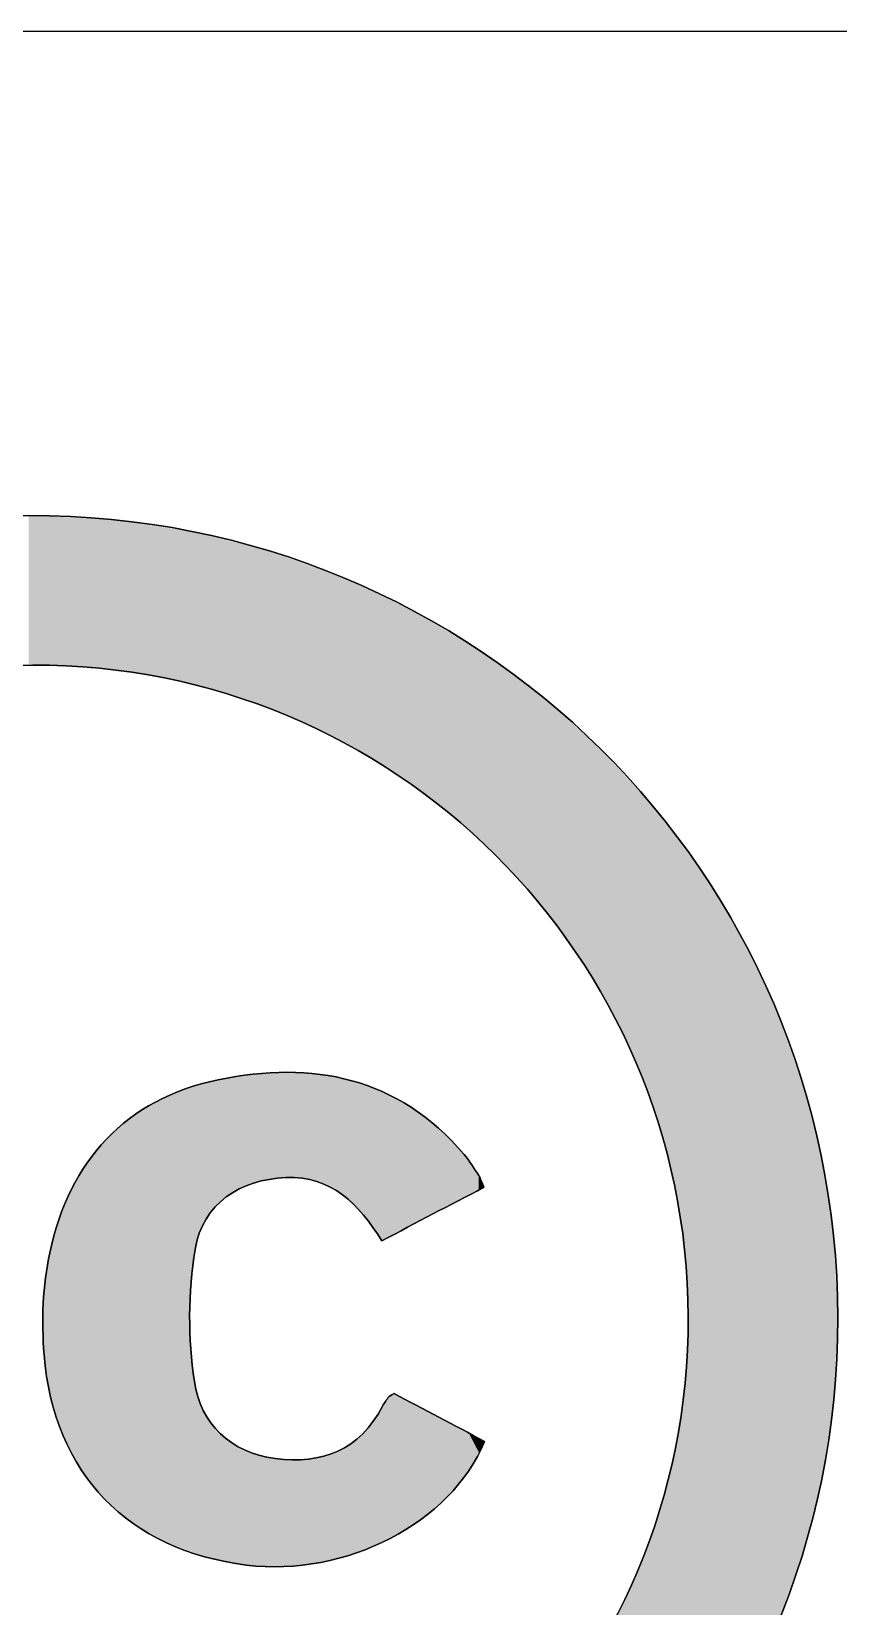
# Model space of a CAD drawing. Extents: x -255 to 680, y -360 to 140.
# Drawn here: x 64.12 to 74.63, y -325.98 to -305.47 of the extents above; entities that cross this region are included whole.
import ezdxf

# ---------------------------------------------------------------- set-up
doc = ezdxf.new("R2010")
doc.units = 0
doc.layers.add('CALQUE_1', color=7, linetype='CONTINUOUS')

# ---------------------------------------------------------------- blocks, each defined once
blk = doc.blocks.new('*U25')
at = {"layer": 'CALQUE_1', "color": 7}
for points in [[(64.087, -313.728), (64.087, -311.777), (64.139, -313.726)], [(64.139, -313.726), (64.087, -311.777), (64.139, -311.779)], [(64.139, -313.726), (64.139, -311.779), (64.178, -313.727)], [(64.178, -313.727), (64.139, -311.779), (64.178, -311.781)], [(64.178, -313.727), (64.178, -311.781), (64.219, -313.729)], [(64.219, -313.729), (64.178, -311.781), (64.219, -311.783)], [(64.219, -313.729), (64.219, -311.783), (65.008, -313.766)], [(65.008, -313.766), (64.219, -311.783), (65.008, -311.821)], [(65.008, -313.766), (65.008, -311.821), (65.084, -313.778)], [(65.084, -313.778), (65.008, -311.821), (65.084, -311.824)], [(65.084, -313.778), (65.084, -311.824), (65.165, -313.79)], [(65.165, -313.79), (65.084, -311.824), (65.165, -311.828)], [(65.165, -313.79), (65.165, -311.828), (65.247, -313.802)], [(65.247, -313.802), (65.165, -311.828), (65.247, -311.84)], [(65.247, -313.802), (65.247, -311.84), (65.853, -313.892)], [(65.853, -313.892), (65.247, -311.84), (65.853, -311.931)], [(65.853, -313.892), (65.853, -311.931), (65.923, -313.91)], [(65.923, -313.91), (65.853, -311.931), (65.923, -311.941)], [(65.923, -313.91), (65.923, -311.941), (66.211, -313.983)], [(66.211, -313.983), (65.923, -311.941), (66.211, -311.984)], [(66.211, -313.983), (66.211, -311.984), (66.284, -314.002)], [(66.284, -314.002), (66.211, -311.984), (66.284, -312.002)], [(66.284, -314.002), (66.284, -312.002), (66.668, -314.099)], [(66.668, -314.099), (66.284, -312.002), (66.668, -312.099)], [(66.668, -314.099), (66.668, -312.099), (66.734, -314.123)], [(66.734, -314.123), (66.668, -312.099), (66.734, -312.116)], [(66.734, -314.123), (66.734, -312.116), (67.22, -314.299)], [(67.22, -314.299), (66.734, -312.116), (67.22, -312.239)], [(67.22, -314.299), (67.22, -312.239), (67.286, -314.323)], [(67.286, -314.323), (67.22, -312.239), (67.286, -312.262)], [(67.286, -314.323), (67.286, -312.262), (67.45, -314.382)], [(67.45, -314.382), (67.286, -312.262), (67.45, -312.321)], [(67.45, -314.382), (67.45, -312.321), (67.511, -314.412)], [(67.511, -314.412), (67.45, -312.321), (67.511, -312.344)], [(67.511, -314.412), (67.511, -312.344), (68.188, -314.735)], [(68.188, -314.735), (67.511, -312.344), (68.188, -312.587)], [(68.188, -314.735), (68.188, -312.587), (68.194, -314.738)], [(68.194, -314.738), (68.188, -312.587), (68.194, -312.591)], [(68.194, -314.738), (68.194, -312.591), (68.245, -314.769)], [(68.245, -314.769), (68.194, -312.591), (68.245, -312.615)], [(68.245, -314.769), (68.245, -312.615), (68.251, -314.772)], [(68.251, -314.772), (68.245, -312.615), (68.251, -312.618)], [(68.251, -314.772), (68.251, -312.618), (68.896, -315.162)], [(68.896, -315.162), (68.251, -312.618), (68.896, -312.925)], [(68.896, -315.162), (68.896, -312.925), (68.949, -315.201)], [(68.949, -315.201), (68.896, -312.925), (68.949, -312.95)], [(68.949, -315.201), (68.949, -312.95), (69.108, -315.319)], [(69.108, -315.319), (68.949, -312.95), (69.108, -313.025)], [(69.108, -315.319), (69.108, -313.025), (69.159, -315.357)], [(69.159, -315.357), (69.108, -313.025), (69.159, -313.056)], [(69.159, -315.357), (69.159, -313.056), (69.552, -315.65)], [(69.552, -315.65), (69.159, -313.056), (69.552, -313.292)], [(69.552, -315.65), (69.552, -313.292), (69.601, -315.693)], [(69.601, -315.693), (69.552, -313.292), (69.601, -313.322)], [(69.601, -315.693), (69.601, -313.322), (69.975, -316.032)], [(69.975, -316.032), (69.601, -313.322), (69.975, -313.547)], [(69.975, -316.032), (69.975, -313.547), (70.02, -316.072)], [(70.02, -316.072), (69.975, -313.547), (70.02, -313.58)], [(70.02, -316.072), (70.02, -313.58), (70.158, -316.197)], [(70.158, -316.197), (70.02, -313.58), (70.158, -313.682)], [(70.158, -316.197), (70.158, -313.682), (70.202, -316.245)], [(70.202, -316.245), (70.158, -313.682), (70.202, -313.715)], [(70.202, -316.245), (70.202, -313.715), (70.709, -316.8)], [(70.709, -316.8), (70.202, -313.715), (70.709, -314.09)], [(70.709, -316.8), (70.709, -314.09), (70.748, -316.852)], [(70.748, -316.852), (70.709, -314.09), (70.748, -314.119)], [(70.748, -316.852), (70.748, -314.119), (70.785, -316.901)], [(70.785, -316.901), (70.748, -314.119), (70.785, -314.146)], [(70.785, -316.901), (70.785, -314.146), (70.824, -316.952)], [(70.824, -316.952), (70.785, -314.146), (70.824, -314.181)], [(70.824, -316.952), (70.824, -314.181), (71.2, -317.453)], [(71.2, -317.453), (70.824, -314.181), (71.2, -314.521)], [(71.2, -317.453), (71.2, -314.521), (71.235, -317.511)], [(71.235, -317.511), (71.2, -314.521), (71.235, -314.552)], [(71.235, -317.511), (71.235, -314.552), (71.532, -317.996)], [(71.532, -317.996), (71.235, -314.552), (71.532, -314.82)], [(71.532, -317.996), (71.532, -314.82), (71.565, -318.05)], [(71.565, -318.05), (71.532, -314.82), (71.565, -314.856)], [(71.565, -318.05), (71.565, -314.856), (71.629, -318.154)], [(71.629, -318.154), (71.565, -314.856), (71.629, -314.925)], [(71.629, -318.154), (71.629, -314.925), (71.659, -318.216)], [(71.659, -318.216), (71.629, -314.925), (71.659, -314.958)], [(71.659, -318.216), (71.659, -314.958), (71.989, -318.898)], [(71.989, -318.898), (71.659, -314.958), (71.989, -315.319)], [(71.989, -318.898), (71.989, -315.319), (72.014, -318.965)], [(72.014, -318.965), (71.989, -315.319), (72.014, -315.346)], [(72.014, -318.965), (72.014, -315.346), (72.211, -319.496)], [(72.211, -319.496), (72.014, -315.346), (72.211, -315.561)], [(72.211, -319.496), (72.211, -315.561), (72.239, -319.572)], [(72.239, -319.572), (72.211, -315.561), (72.239, -315.598)], [(72.239, -319.572), (72.239, -315.598), (72.278, -319.679)], [(72.278, -319.679), (72.239, -315.598), (72.278, -315.651)], [(72.278, -319.679), (72.278, -315.651), (72.297, -319.753)], [(72.297, -319.753), (72.278, -315.651), (72.297, -315.676)], [(72.297, -319.753), (72.297, -315.676), (72.491, -320.495)], [(72.491, -320.495), (72.297, -315.676), (72.491, -315.933)], [(72.491, -320.495), (72.491, -315.933), (72.504, -320.581)], [(72.504, -320.581), (72.491, -315.933), (72.504, -315.951)], [(72.504, -320.581), (72.504, -315.951), (72.623, -321.341)], [(72.623, -321.341), (72.504, -315.951), (72.623, -316.109)], [(72.623, -321.341), (72.623, -316.109), (72.63, -321.468)], [(72.63, -321.468), (72.623, -316.109), (72.63, -316.118)], [(72.63, -321.468), (72.63, -316.118), (72.67, -322.212)], [(72.67, -322.212), (72.63, -316.118), (72.67, -316.172)], [(72.67, -328.293), (72.67, -316.172), (72.816, -328.097)], [(72.816, -328.097), (72.67, -316.172), (72.816, -316.365)], [(72.816, -328.097), (72.816, -316.365), (72.839, -328.066)], [(72.839, -328.066), (72.816, -316.365), (72.839, -316.404)], [(72.839, -328.066), (72.839, -316.404), (73.343, -327.235)], [(73.343, -327.235), (72.839, -316.404), (73.343, -317.228)], [(73.343, -327.235), (73.343, -317.228), (73.362, -327.204)], [(73.362, -327.204), (73.343, -317.228), (73.362, -317.267)], [(73.362, -327.204), (73.362, -317.267), (73.786, -326.321)], [(73.786, -326.321), (73.362, -317.267), (73.786, -318.142)], [(73.786, -326.321), (73.786, -318.142), (73.8, -326.29)], [(73.8, -326.29), (73.786, -318.142), (73.8, -318.182)], [(73.8, -326.29), (73.8, -318.182), (74.14, -325.36)], [(74.14, -325.36), (73.8, -318.182), (74.14, -319.105)], [(74.14, -325.36), (74.14, -319.105), (74.151, -325.33)], [(74.151, -325.33), (74.14, -319.105), (74.151, -319.146)], [(74.151, -325.33), (74.151, -319.146), (74.4, -324.357)], [(74.4, -324.357), (74.151, -319.146), (74.4, -320.109)], [(74.4, -324.357), (74.4, -320.109), (74.407, -324.329)], [(74.407, -324.329), (74.4, -320.109), (74.407, -320.155)], [(74.407, -324.329), (74.407, -320.155), (74.56, -323.315)], [(74.56, -323.315), (74.407, -320.155), (74.56, -321.151)], [(74.56, -323.315), (74.56, -321.151), (74.563, -323.292)], [(74.563, -323.292), (74.56, -321.151), (74.563, -321.218)], [(74.563, -323.292), (74.563, -321.218), (74.616, -322.225)], [(72.67, -328.293), (72.63, -323.078), (72.67, -322.212)], [(72.623, -328.356), (72.504, -323.921), (72.623, -323.125)], [(72.63, -328.347), (72.623, -323.125), (72.63, -323.078)], [(72.623, -328.356), (72.623, -323.125), (72.63, -328.347)], [(72.63, -328.347), (72.63, -323.078), (72.67, -328.293)], [(72.491, -328.533), (72.297, -324.735), (72.491, -323.973)], [(72.504, -328.515), (72.491, -323.973), (72.504, -323.921)], [(72.491, -328.533), (72.491, -323.973), (72.504, -328.515)], [(72.504, -328.515), (72.504, -323.921), (72.623, -328.356)], [(72.278, -328.818), (72.239, -324.897), (72.278, -324.788)], [(72.297, -328.793), (72.278, -324.788), (72.297, -324.735)], [(72.278, -328.818), (72.278, -324.788), (72.297, -328.793)], [(72.297, -328.793), (72.297, -324.735), (72.491, -328.533)], [(72.211, -328.902), (72.014, -325.516), (72.211, -324.974)], [(72.239, -328.871), (72.211, -324.974), (72.239, -324.897)], [(72.211, -328.902), (72.211, -324.974), (72.239, -328.871)], [(72.239, -328.871), (72.239, -324.897), (72.278, -328.818)], [(71.989, -329.146), (71.659, -326.26), (71.989, -325.568)], [(72.014, -329.119), (71.989, -325.568), (72.014, -325.516)], [(71.989, -329.146), (71.989, -325.568), (72.014, -329.119)], [(72.014, -329.119), (72.014, -325.516), (72.211, -328.902)]]:
    blk.add_solid(points, dxfattribs=at)
blk = doc.blocks.new('*U32')
at = {"layer": 'CALQUE_1', "color": 7}
for points in [[(66.513, -320.782), (66.456, -319.152), (66.513, -319.136)], [(66.554, -320.745), (66.513, -319.136), (66.554, -319.125)], [(66.513, -320.782), (66.513, -319.136), (66.554, -320.745)], [(66.578, -320.723), (66.554, -319.125), (66.578, -319.121)], [(66.554, -320.745), (66.554, -319.125), (66.578, -320.723)], [(66.657, -320.651), (66.578, -319.121), (66.657, -319.108)], [(66.578, -320.723), (66.578, -319.121), (66.657, -320.651)], [(66.724, -320.61), (66.657, -319.108), (66.724, -319.097)], [(66.657, -320.651), (66.657, -319.108), (66.724, -320.61)], [(66.825, -320.548), (66.724, -319.097), (66.825, -319.081)], [(66.724, -320.61), (66.724, -319.097), (66.825, -320.548)], [(66.893, -320.52), (66.825, -319.081), (66.893, -319.07)], [(66.825, -320.548), (66.825, -319.081), (66.893, -320.52)], [(66.923, -320.508), (66.893, -319.07), (66.923, -319.066)], [(66.893, -320.52), (66.893, -319.07), (66.923, -320.508)], [(67.008, -320.473), (66.923, -319.066), (67.008, -319.052)], [(66.923, -320.508), (66.923, -319.066), (67.008, -320.473)], [(67.008, -320.473), (67.008, -319.052), (67.012, -320.472)], [(67.012, -320.472), (67.008, -319.052), (67.012, -319.052)], [(67.084, -320.454), (67.012, -319.052), (67.084, -319.048)], [(67.012, -320.472), (67.012, -319.052), (67.084, -320.454)], [(67.215, -320.422), (67.084, -319.048), (67.215, -319.041)], [(67.084, -320.454), (67.084, -319.048), (67.215, -320.422)], [(67.295, -320.414), (67.215, -319.041), (67.295, -319.036)], [(67.215, -320.422), (67.215, -319.041), (67.295, -320.414)], [(67.407, -320.402), (67.295, -319.036), (67.407, -319.03)], [(67.295, -320.414), (67.295, -319.036), (67.407, -320.402)], [(67.432, -320.4), (67.407, -319.03), (67.432, -319.029)], [(67.407, -320.402), (67.407, -319.03), (67.432, -320.4)], [(67.45, -320.401), (67.432, -319.029), (67.45, -319.028)], [(67.432, -320.4), (67.432, -319.029), (67.45, -320.401)], [(67.45, -320.401), (67.45, -319.028), (67.518, -320.403)], [(67.518, -320.403), (67.45, -319.028), (67.518, -319.032)], [(67.518, -320.403), (67.518, -319.032), (67.645, -320.408)], [(67.645, -320.408), (67.518, -319.032), (67.645, -319.04)], [(67.645, -320.408), (67.645, -319.04), (67.729, -320.427)], [(67.729, -320.427), (67.645, -319.04), (67.729, -319.045)], [(67.729, -320.427), (67.729, -319.045), (67.838, -320.451)], [(67.838, -320.451), (67.729, -319.045), (67.838, -319.052)], [(67.838, -320.451), (67.838, -319.052), (67.878, -320.467)], [(67.878, -320.467), (67.838, -319.052), (67.878, -319.055)], [(67.878, -320.467), (67.878, -319.055), (67.888, -320.471)], [(67.888, -320.471), (67.878, -319.055), (67.888, -319.057)], [(67.888, -320.471), (67.888, -319.057), (67.927, -320.487)], [(67.927, -320.487), (67.888, -319.057), (67.927, -319.064)], [(67.927, -320.487), (67.927, -319.064), (68.012, -320.523)], [(68.012, -320.523), (67.927, -319.064), (68.012, -319.081)], [(68.012, -320.523), (68.012, -319.081), (68.111, -320.585)], [(68.111, -320.585), (68.012, -319.081), (68.111, -319.101)], [(68.111, -320.585), (68.111, -319.101), (68.169, -320.622)], [(68.169, -320.622), (68.111, -319.101), (68.169, -319.113)], [(68.169, -320.622), (68.169, -319.113), (68.28, -320.729)], [(68.28, -320.729), (68.169, -319.113), (68.28, -319.135)], [(68.28, -320.729), (68.28, -319.135), (68.291, -320.74)], [(68.291, -320.74), (68.28, -319.135), (68.291, -319.137)], [(68.291, -320.74), (68.291, -319.137), (68.353, -320.799)], [(68.353, -320.799), (68.291, -319.137), (68.353, -319.159)], [(66.122, -325.243), (65.881, -319.351), (66.122, -319.245)], [(66.181, -325.265), (66.122, -319.245), (66.181, -319.228)], [(66.122, -325.243), (66.122, -319.245), (66.181, -325.265)], [(66.196, -321.858), (66.181, -319.228), (66.196, -319.224)], [(66.181, -322.194), (66.181, -319.228), (66.196, -321.858)], [(66.2, -321.761), (66.196, -319.224), (66.2, -319.223)], [(66.196, -321.858), (66.196, -319.224), (66.2, -321.761)], [(66.243, -321.414), (66.2, -319.223), (66.243, -319.211)], [(66.2, -321.761), (66.2, -319.223), (66.243, -321.414)], [(66.252, -321.336), (66.243, -319.211), (66.252, -319.209)], [(66.243, -321.414), (66.243, -319.211), (66.252, -321.336)], [(66.287, -321.201), (66.252, -319.209), (66.287, -319.199)], [(66.252, -321.336), (66.252, -319.209), (66.287, -321.201)], [(66.307, -321.124), (66.287, -319.199), (66.307, -319.193)], [(66.287, -321.201), (66.287, -319.199), (66.307, -321.124)], [(66.358, -321.016), (66.307, -319.193), (66.358, -319.179)], [(66.307, -321.124), (66.307, -319.193), (66.358, -321.016)], [(66.374, -320.984), (66.358, -319.179), (66.374, -319.175)], [(66.358, -321.016), (66.358, -319.179), (66.374, -320.984)], [(66.395, -320.94), (66.374, -319.175), (66.395, -319.169)], [(66.374, -320.984), (66.374, -319.175), (66.395, -320.94)], [(66.456, -320.858), (66.395, -319.169), (66.456, -319.152)], [(66.395, -320.94), (66.395, -319.169), (66.456, -320.858)], [(66.456, -320.858), (66.456, -319.152), (66.513, -320.782)], [(68.353, -320.799), (68.353, -319.159), (68.434, -320.877)], [(68.434, -320.877), (68.353, -319.159), (68.434, -319.188)], [(68.434, -320.877), (68.434, -319.188), (68.444, -320.887)], [(68.444, -320.887), (68.434, -319.188), (68.444, -319.192)], [(68.444, -320.887), (68.444, -319.192), (68.571, -321.065)], [(68.571, -321.065), (68.444, -319.192), (68.571, -319.238)], [(68.571, -321.065), (68.571, -319.238), (68.683, -321.222)], [(68.683, -321.222), (68.571, -319.238), (68.683, -319.278)], [(68.683, -321.222), (68.683, -319.278), (68.687, -321.22)], [(68.687, -321.22), (68.683, -319.278), (68.687, -319.279)], [(68.687, -321.22), (68.687, -319.279), (68.691, -321.218)], [(68.691, -321.218), (68.687, -319.279), (68.691, -319.281)], [(68.691, -321.218), (68.691, -319.281), (68.773, -321.175)], [(68.773, -321.175), (68.691, -319.281), (68.773, -319.326)], [(68.773, -321.175), (68.773, -319.326), (68.789, -321.166)], [(68.789, -321.166), (68.773, -319.326), (68.789, -319.335)], [(68.789, -321.166), (68.789, -319.335), (68.792, -321.165)], [(68.792, -321.165), (68.789, -319.335), (68.792, -319.336)], [(68.792, -321.165), (68.792, -319.336), (68.843, -321.138)], [(68.843, -321.138), (68.792, -319.336), (68.843, -319.364)], [(65.736, -325.071), (65.447, -319.6), (65.736, -319.415)], [(65.881, -325.155), (65.736, -319.415), (65.881, -319.351)], [(65.736, -325.071), (65.736, -319.415), (65.881, -325.155)], [(65.881, -325.155), (65.881, -319.351), (66.122, -325.243)], [(68.843, -321.138), (68.843, -319.364), (69.064, -321.022)], [(69.064, -321.022), (68.843, -319.364), (69.064, -319.484)], [(69.064, -321.022), (69.064, -319.484), (69.186, -320.958)], [(69.186, -320.958), (69.064, -319.484), (69.186, -319.577)], [(65.395, -324.859), (65.099, -319.898), (65.395, -319.634)], [(65.447, -324.903), (65.395, -319.634), (65.447, -319.6)], [(65.395, -324.859), (65.395, -319.634), (65.447, -324.903)], [(65.447, -324.903), (65.447, -319.6), (65.736, -325.071)], [(69.186, -320.958), (69.186, -319.577), (69.42, -320.835)], [(69.42, -320.835), (69.186, -319.577), (69.42, -319.756)], [(69.42, -320.835), (69.42, -319.756), (69.532, -320.777)], [(69.532, -320.777), (69.42, -319.756), (69.532, -319.87)], [(65.075, -324.585), (64.848, -320.207), (65.075, -319.927)], [(65.099, -324.606), (65.075, -319.927), (65.099, -319.898)], [(65.075, -324.585), (65.075, -319.927), (65.099, -324.606)], [(65.099, -324.606), (65.099, -319.898), (65.395, -324.859)], [(69.532, -320.777), (69.532, -319.87), (69.754, -320.66)], [(69.754, -320.66), (69.532, -319.87), (69.754, -320.098)], [(69.754, -320.66), (69.754, -320.098), (69.814, -320.629)], [(69.814, -320.629), (69.754, -320.098), (69.814, -320.184)], [(64.77, -324.203), (64.641, -320.558), (64.77, -320.339)], [(64.848, -324.301), (64.77, -320.339), (64.848, -320.207)], [(64.77, -324.203), (64.77, -320.339), (64.848, -324.301)], [(64.848, -324.301), (64.848, -320.207), (65.075, -324.585)], [(69.814, -320.629), (69.814, -320.184), (69.944, -320.561)], [(69.944, -320.561), (69.814, -320.184), (69.944, -320.372)], [(69.944, -320.561), (69.944, -320.372), (70.009, -320.526)], [(64.641, -323.962), (64.535, -320.815), (64.641, -320.558)], [(64.641, -323.962), (64.641, -320.558), (64.77, -324.203)], [(64.479, -323.589), (64.373, -321.335), (64.479, -320.949)], [(64.535, -323.761), (64.479, -320.949), (64.535, -320.815)], [(64.479, -323.589), (64.479, -320.949), (64.535, -323.761)], [(64.535, -323.761), (64.535, -320.815), (64.641, -323.962)], [(64.361, -323.183), (64.305, -321.705), (64.361, -321.378)], [(64.373, -323.26), (64.361, -321.378), (64.373, -321.335)], [(64.361, -323.183), (64.361, -321.378), (64.373, -323.26)], [(64.373, -323.26), (64.373, -321.335), (64.479, -323.589)], [(64.305, -322.822), (64.287, -321.912), (64.305, -321.705)], [(64.305, -322.822), (64.305, -321.705), (64.361, -323.183)], [(64.287, -322.705), (64.277, -322.038), (64.287, -321.912)], [(64.287, -322.705), (64.287, -321.912), (64.305, -322.822)], [(66.181, -325.265), (66.181, -322.194), (66.196, -325.27)], [(66.196, -325.27), (66.181, -322.194), (66.196, -322.627)], [(66.196, -325.27), (66.196, -322.627), (66.2, -325.272)], [(66.2, -325.272), (66.196, -322.627), (66.2, -322.665)], [(66.2, -325.272), (66.2, -322.665), (66.243, -325.288)], [(66.243, -325.288), (66.2, -322.665), (66.243, -323.054)], [(66.243, -325.288), (66.243, -323.054), (66.252, -325.291)], [(66.252, -325.291), (66.243, -323.054), (66.252, -323.097)], [(66.252, -325.291), (66.252, -323.097), (66.287, -325.304)], [(66.287, -325.304), (66.252, -323.097), (66.287, -323.251)], [(68.789, -325.099), (68.773, -323.254), (68.789, -323.242)], [(68.792, -325.098), (68.789, -323.242), (68.792, -323.241)], [(68.789, -325.099), (68.789, -323.242), (68.792, -325.098)], [(68.843, -325.066), (68.792, -323.241), (68.843, -323.213)], [(68.792, -325.098), (68.792, -323.241), (68.843, -325.066)], [(68.843, -325.066), (68.843, -323.213), (69.064, -324.93)], [(69.064, -324.93), (68.843, -323.213), (69.064, -323.33)], [(66.287, -325.304), (66.287, -323.251), (66.307, -325.311)], [(66.307, -325.311), (66.287, -323.251), (66.307, -323.302)], [(66.307, -325.311), (66.307, -323.302), (66.358, -325.33)], [(66.358, -325.33), (66.307, -323.302), (66.358, -323.431)], [(66.358, -325.33), (66.358, -323.431), (66.374, -325.336)], [(66.374, -325.336), (66.358, -323.431), (66.374, -323.457)], [(68.683, -325.145), (68.571, -323.573), (68.683, -323.389)], [(68.687, -325.143), (68.683, -323.389), (68.687, -323.382)], [(68.683, -325.145), (68.683, -323.389), (68.687, -325.143)], [(68.691, -325.141), (68.687, -323.382), (68.691, -323.376)], [(68.687, -325.143), (68.687, -323.382), (68.691, -325.141)], [(68.773, -325.106), (68.691, -323.376), (68.773, -323.254)], [(68.691, -325.141), (68.691, -323.376), (68.773, -325.106)], [(68.773, -325.106), (68.773, -323.254), (68.789, -325.099)], [(69.064, -324.93), (69.064, -323.33), (69.186, -324.855)], [(69.186, -324.855), (69.064, -323.33), (69.186, -323.395)], [(69.186, -324.855), (69.186, -323.395), (69.42, -324.654)], [(69.42, -324.654), (69.186, -323.395), (69.42, -323.518)], [(66.374, -325.336), (66.374, -323.457), (66.395, -325.34)], [(66.395, -325.34), (66.374, -323.457), (66.395, -323.491)], [(66.395, -325.34), (66.395, -323.491), (66.456, -325.352)], [(66.456, -325.352), (66.395, -323.491), (66.456, -323.592)], [(66.456, -325.352), (66.456, -323.592), (66.513, -325.364)], [(66.513, -325.364), (66.456, -323.592), (66.513, -323.657)], [(68.571, -325.193), (68.444, -323.723), (68.571, -323.573)], [(68.571, -325.193), (68.571, -323.573), (68.683, -325.145)], [(69.42, -324.654), (69.42, -323.518), (69.532, -324.558)], [(69.532, -324.558), (69.42, -323.518), (69.532, -323.577)], [(69.532, -324.558), (69.532, -323.577), (69.754, -324.289)], [(69.754, -324.289), (69.532, -323.577), (69.754, -323.694)], [(66.513, -325.364), (66.513, -323.657), (66.554, -325.372)], [(66.554, -325.372), (66.513, -323.657), (66.554, -323.705)], [(66.554, -325.372), (66.554, -323.705), (66.578, -325.376)], [(66.578, -325.376), (66.554, -323.705), (66.578, -323.732)], [(66.578, -325.376), (66.578, -323.732), (66.657, -325.392)], [(66.657, -325.392), (66.578, -323.732), (66.657, -323.796)], [(66.657, -325.392), (66.657, -323.796), (66.724, -325.405)], [(66.724, -325.405), (66.657, -323.796), (66.724, -323.85)], [(66.724, -325.405), (66.724, -323.85), (66.825, -325.425)], [(66.825, -325.425), (66.724, -323.85), (66.825, -323.906)], [(68.291, -325.303), (68.28, -323.864), (68.291, -323.855)], [(68.353, -325.286), (68.291, -323.855), (68.353, -323.804)], [(68.291, -325.303), (68.291, -323.855), (68.353, -325.286)], [(68.434, -325.252), (68.353, -323.804), (68.434, -323.735)], [(68.353, -325.286), (68.353, -323.804), (68.434, -325.252)], [(68.444, -325.247), (68.434, -323.735), (68.444, -323.723)], [(68.434, -325.252), (68.434, -323.735), (68.444, -325.247)], [(68.444, -325.247), (68.444, -323.723), (68.571, -325.193)], [(69.754, -324.289), (69.754, -323.694), (69.814, -324.216)], [(69.814, -324.216), (69.754, -323.694), (69.814, -323.726)], [(69.814, -324.216), (69.814, -323.726), (69.944, -323.976)], [(69.944, -323.976), (69.814, -323.726), (69.944, -323.794)], [(69.944, -323.976), (69.944, -323.794), (70.009, -323.855)], [(70.009, -323.855), (69.944, -323.794), (70.009, -323.829)], [(70.009, -323.855), (70.009, -323.829), (70.02, -323.835)], [(66.825, -325.425), (66.825, -323.906), (66.893, -325.439)], [(66.893, -325.439), (66.825, -323.906), (66.893, -323.945)], [(66.893, -325.439), (66.893, -323.945), (66.923, -325.445)], [(66.923, -325.445), (66.893, -323.945), (66.923, -323.956)], [(66.923, -325.445), (66.923, -323.956), (67.008, -325.448)], [(67.008, -325.448), (66.923, -323.956), (67.008, -323.987)], [(67.008, -325.448), (67.008, -323.987), (67.012, -325.448)], [(67.012, -325.448), (67.008, -323.987), (67.012, -323.988)], [(67.012, -325.448), (67.012, -323.988), (67.084, -325.452)], [(67.084, -325.452), (67.012, -323.988), (67.084, -324.014)], [(67.084, -325.452), (67.084, -324.014), (67.215, -325.457)], [(67.215, -325.457), (67.084, -324.014), (67.215, -324.041)], [(67.215, -325.457), (67.215, -324.041), (67.295, -325.46)], [(67.295, -325.46), (67.215, -324.041), (67.295, -324.057)], [(67.295, -325.46), (67.295, -324.057), (67.407, -325.465)], [(67.407, -325.465), (67.295, -324.057), (67.407, -324.066)], [(67.729, -325.428), (67.645, -324.069), (67.729, -324.065)], [(67.838, -325.416), (67.729, -324.065), (67.838, -324.045)], [(67.729, -325.428), (67.729, -324.065), (67.838, -325.416)], [(67.878, -325.411), (67.838, -324.045), (67.878, -324.037)], [(67.838, -325.416), (67.838, -324.045), (67.878, -325.411)], [(67.888, -325.41), (67.878, -324.037), (67.888, -324.035)], [(67.878, -325.411), (67.878, -324.037), (67.888, -325.41)], [(67.927, -325.4), (67.888, -324.035), (67.927, -324.028)], [(67.888, -325.41), (67.888, -324.035), (67.927, -325.4)], [(68.012, -325.377), (67.927, -324.028), (68.012, -323.997)], [(67.927, -325.4), (67.927, -324.028), (68.012, -325.377)], [(68.111, -325.351), (68.012, -323.997), (68.111, -323.961)], [(68.012, -325.377), (68.012, -323.997), (68.111, -325.351)], [(68.169, -325.335), (68.111, -323.961), (68.169, -323.928)], [(68.111, -325.351), (68.111, -323.961), (68.169, -325.335)], [(68.28, -325.306), (68.169, -323.928), (68.28, -323.864)], [(68.169, -325.335), (68.169, -323.928), (68.28, -325.306)], [(68.28, -325.306), (68.28, -323.864), (68.291, -325.303)], [(67.407, -325.465), (67.407, -324.066), (67.432, -325.462)], [(67.432, -325.462), (67.407, -324.066), (67.432, -324.068)], [(67.432, -325.462), (67.432, -324.068), (67.45, -325.46)], [(67.45, -325.46), (67.432, -324.068), (67.45, -324.069)], [(67.45, -325.46), (67.45, -324.069), (67.518, -325.452)], [(67.518, -325.452), (67.45, -324.069), (67.518, -324.074)], [(67.645, -325.438), (67.518, -324.074), (67.645, -324.069)], [(67.518, -325.452), (67.518, -324.074), (67.645, -325.438)], [(67.645, -325.438), (67.645, -324.069), (67.729, -325.428)]]:
    blk.add_solid(points, dxfattribs=at)
blk = doc.blocks.new('BLOCK_9')
at = {"layer": 'CALQUE_1'}
for points, knots in [([(128.063, -328.741), (127.915, -328.735), (127.767, -328.723), (127.619, -328.723), (109.955, -328.722), (92.291, -328.723), (74.627, -328.715), (74.323, -328.715), (74.142, -328.8), (73.959, -329.051), (71.296, -332.703), (67.689, -334.455), (63.189, -334.126), (59.482, -333.854), (56.545, -332.082), (54.382, -329.054), (54.213, -328.818), (54.051, -328.701), (53.753, -328.715), (53.147, -328.744), (52.54, -328.735), (51.933, -328.741), (51.933, -320.986), (51.933, -313.232), (51.933, -305.474), (77.31, -305.474), (102.687, -305.474), (128.063, -305.474), (128.063, -313.232), (128.063, -320.986), (128.063, -328.741)], [0, 0, 0, 0, 1, 1, 1, 2, 2, 2, 3, 3, 3, 4, 4, 4, 5, 5, 5, 6, 6, 6, 7, 7, 7, 8, 8, 8, 9, 9, 9, 10, 10, 10, 10]), ([(64.178, -332.692), (69.95, -332.677), (74.625, -327.99), (74.616, -322.225), (74.607, -316.422), (69.911, -311.763), (64.087, -311.777), (58.41, -311.791), (53.708, -316.522), (53.721, -322.206), (53.735, -328.015), (58.413, -332.706), (64.178, -332.692)], [0, 0, 0, 0, 1, 1, 1, 2, 2, 2, 3, 3, 3, 4, 4, 4, 4]), ([(64.178, -332.692), (58.413, -332.706), (53.735, -328.015), (53.721, -322.206), (53.708, -316.522), (58.41, -311.791), (64.087, -311.777), (69.911, -311.763), (74.607, -316.422), (74.616, -322.225), (74.625, -327.99), (69.95, -332.677), (64.178, -332.692)], [0, 0, 0, 0, 1, 1, 1, 2, 2, 2, 3, 3, 3, 4, 4, 4, 4]), ([(72.67, -322.212), (72.651, -317.504), (68.834, -313.708), (64.139, -313.726), (59.462, -313.743), (55.656, -317.567), (55.665, -322.238), (55.674, -326.954), (59.5, -330.758), (64.219, -330.743), (68.886, -330.728), (72.689, -326.889), (72.67, -322.212)], [0, 0, 0, 0, 1, 1, 1, 2, 2, 2, 3, 3, 3, 4, 4, 4, 4]), ([(72.67, -322.212), (72.689, -326.889), (68.886, -330.728), (64.219, -330.743), (59.5, -330.758), (55.674, -326.954), (55.665, -322.238), (55.656, -317.567), (59.462, -313.743), (64.139, -313.726), (68.834, -313.708), (72.651, -317.504), (72.67, -322.212)], [0, 0, 0, 0, 1, 1, 1, 2, 2, 2, 3, 3, 3, 4, 4, 4, 4]), ([(70.009, -320.526), (69.981, -320.46), (69.969, -320.412), (69.944, -320.372), (69.884, -320.278), (69.825, -320.182), (69.754, -320.098), (68.897, -319.088), (67.778, -318.871), (66.554, -319.125), (65.341, -319.377), (64.618, -320.184), (64.361, -321.378), (64.268, -321.807), (64.253, -322.266), (64.287, -322.705), (64.409, -324.255), (65.388, -325.255), (66.923, -325.445), (68.21, -325.604), (69.581, -324.901), (70.02, -323.835), (69.622, -323.624), (69.222, -323.413), (68.843, -323.213), (68.793, -323.241), (68.779, -323.245), (68.773, -323.254), (68.744, -323.294), (68.714, -323.333), (68.691, -323.376), (68.395, -323.949), (67.906, -324.137), (67.295, -324.057), (66.705, -323.98), (66.324, -323.601), (66.243, -323.054), (66.159, -322.492), (66.16, -321.896), (66.252, -321.336), (66.351, -320.735), (66.84, -320.423), (67.432, -320.4), (68.032, -320.376), (68.381, -320.741), (68.683, -321.222), (69.131, -320.987), (69.565, -320.759), (70.009, -320.526)], [0, 0, 0, 0, 1, 1, 1, 2, 2, 2, 3, 3, 3, 4, 4, 4, 5, 5, 5, 6, 6, 6, 7, 7, 7, 8, 8, 8, 9, 9, 9, 10, 10, 10, 11, 11, 11, 12, 12, 12, 13, 13, 13, 14, 14, 14, 15, 15, 15, 16, 16, 16, 16]), ([(70.009, -320.526), (69.565, -320.759), (69.131, -320.987), (68.683, -321.222), (68.381, -320.741), (68.032, -320.376), (67.432, -320.4), (66.84, -320.423), (66.351, -320.735), (66.252, -321.336), (66.16, -321.896), (66.159, -322.492), (66.243, -323.054), (66.324, -323.601), (66.705, -323.98), (67.295, -324.057), (67.906, -324.137), (68.395, -323.949), (68.691, -323.376), (68.714, -323.333), (68.744, -323.294), (68.773, -323.254), (68.779, -323.245), (68.793, -323.241), (68.843, -323.213), (69.222, -323.413), (69.622, -323.624), (70.02, -323.835), (69.581, -324.901), (68.21, -325.604), (66.923, -325.445), (65.388, -325.255), (64.409, -324.255), (64.287, -322.705), (64.253, -322.266), (64.268, -321.807), (64.361, -321.378), (64.618, -320.184), (65.341, -319.377), (66.554, -319.125), (67.778, -318.871), (68.897, -319.088), (69.754, -320.098), (69.825, -320.182), (69.884, -320.278), (69.944, -320.372), (69.969, -320.412), (69.981, -320.46), (70.009, -320.526)], [0, 0, 0, 0, 1, 1, 1, 2, 2, 2, 3, 3, 3, 4, 4, 4, 5, 5, 5, 6, 6, 6, 7, 7, 7, 8, 8, 8, 9, 9, 9, 10, 10, 10, 11, 11, 11, 12, 12, 12, 13, 13, 13, 14, 14, 14, 15, 15, 15, 16, 16, 16, 16])]:
    blk.add_open_spline(points, degree=3, knots=knots, dxfattribs=at)
at = {"layer": 'CALQUE_1', "color": 7}
for name in ['*U25', '*U32']:
    blk.add_blockref(name, (0, 0), dxfattribs=at)
blk = doc.blocks.new('BLOCK_8')
at = {"layer": 'CALQUE_1'}
blk.add_blockref('BLOCK_9', (0, 0), dxfattribs=at)
blk = doc.blocks.new('BLOCK_7')
at = {"layer": 'CALQUE_1'}
blk.add_blockref('BLOCK_8', (0, 0), dxfattribs=at)

msp = doc.modelspace()

# ---------------------------------------------------------------- block references
at = {"layer": 'CALQUE_1'}
msp.add_blockref('BLOCK_7', (0, 0), dxfattribs=at)

doc.saveas('drawing.dxf')
